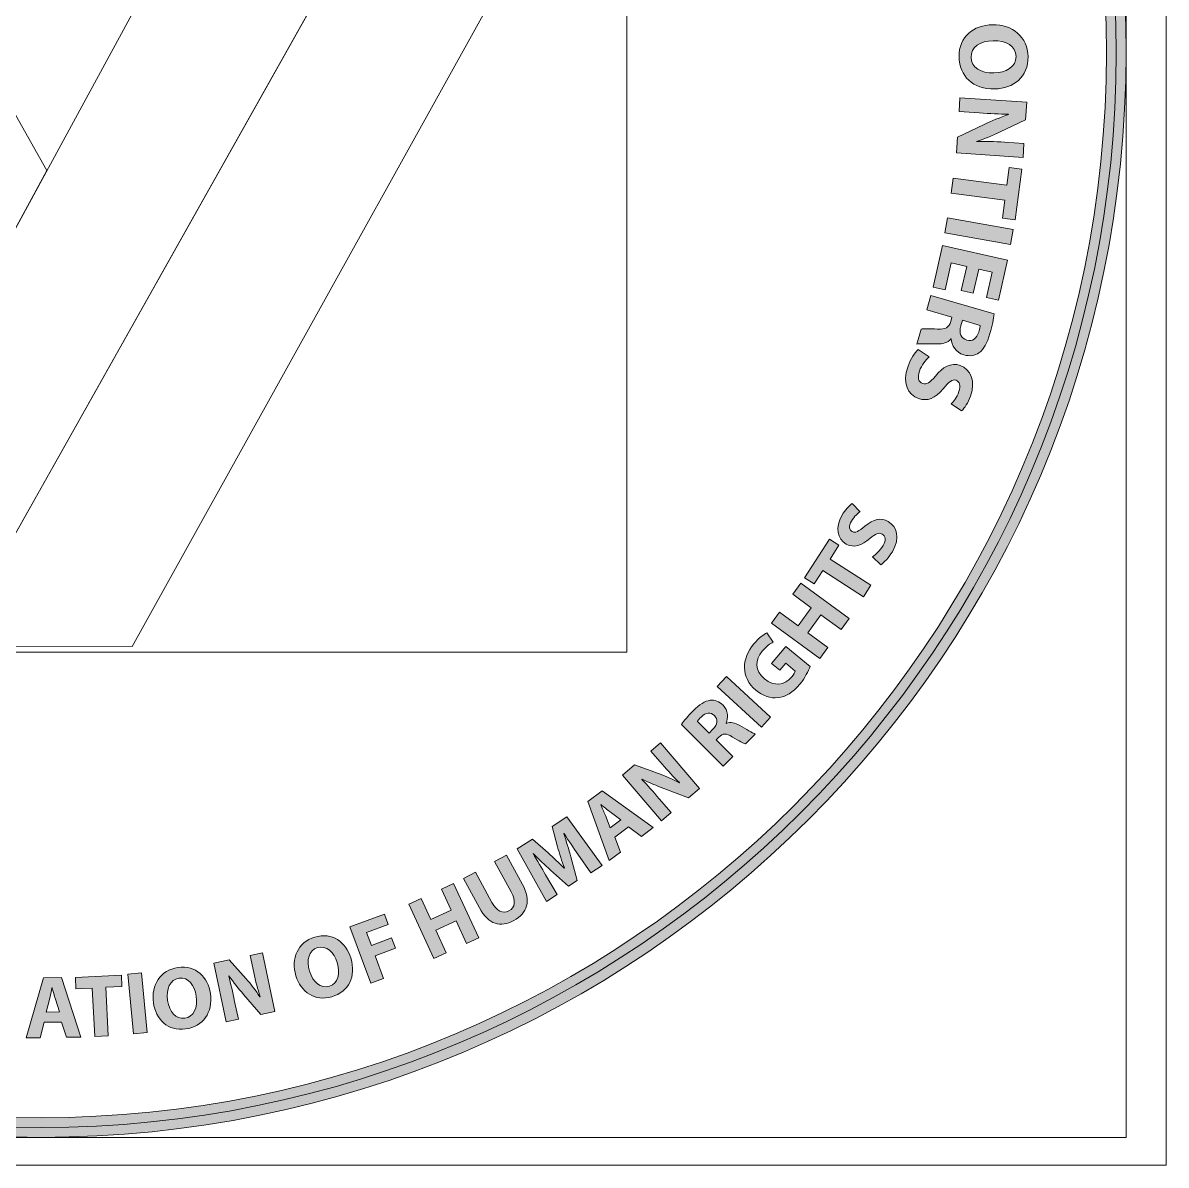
# Model space of a CAD drawing. Header units: inches. Extents: x -67.7 to 17.7, y -40.5 to -0.5.
# Drawn here: x -2.83 to 17.72, y -40.5 to -19.96 of the extents above; entities that cross this region are included whole.
import ezdxf

# ---------------------------------------------------------------- set-up
doc = ezdxf.new("R2010")
doc.units = ezdxf.units.IN
doc.header["$MEASUREMENT"] = 0
doc.layers.add('Layer 3', color=7, linetype='Continuous')

# ---------------------------------------------------------------- blocks, each defined once
blk = doc.blocks.new('block 39')
at = {"layer": 'Layer 3'}
h = blk.add_hatch(color=7, dxfattribs=at)
h.dxf.hatch_style = 2
edge = h.paths.add_edge_path()
edge.add_spline(control_points=[(-2.5, -1.353), (8.057, -1.353), (16.647, -9.942), (16.647, -20.499), (16.647, -31.057), (8.057, -39.647), (-2.5, -39.647), (-13.058, -39.647), (-21.647, -31.057), (-21.647, -20.499), (-21.647, -9.942), (-13.058, -1.353), (-2.5, -1.353)], knot_values=[0, 0, 0, 0, 0.352778, 0.352778, 0.352778, 0.705556, 0.705556, 0.705556, 1.058333, 1.058333, 1.058333, 1.411111, 1.411111, 1.411111, 1.411111], degree=3, periodic=0)
edge.add_line((-2.5, -1.353), (-2.5, -1.353))
edge = h.paths.add_edge_path()
edge.add_spline(control_points=[(-2.5, -1), (-13.27, -1), (-22, -9.73), (-22, -20.499), (-22, -31.269), (-13.27, -40), (-2.5, -40), (8.27, -40), (16.999, -31.269), (16.999, -20.499), (16.999, -9.73), (8.27, -1), (-2.5, -1)], knot_values=[0, 0, 0, 0, 0.352778, 0.352778, 0.352778, 0.705556, 0.705556, 0.705556, 1.058333, 1.058333, 1.058333, 1.411111, 1.411111, 1.411111, 1.411111], degree=3, periodic=0)
edge.add_line((-2.5, -1), (-2.5, -1))
at = {"layer": 'Layer 3', "lineweight": 0}
blk.add_lwpolyline([(-22.28, -0.5), (17.72, -0.5), (17.72, -40.5), (-22.28, -40.5), (-22.28, -0.5)], dxfattribs=at)
for points in [[(-2.5, -1), (-13.27, -1), (-22, -9.73), (-22, -20.499), (-22, -31.269), (-13.27, -40), (-2.5, -40), (8.27, -40), (16.999, -31.269), (16.999, -20.499), (16.999, -9.73), (8.27, -1), (-2.5, -1)], [(-2.5, -39.823), (-13.155, -39.823), (-21.823, -31.154), (-21.823, -20.499), (-21.823, -9.844), (-13.155, -1.176), (-2.5, -1.176), (8.155, -1.176), (16.823, -9.844), (16.823, -20.499), (16.823, -31.154), (8.155, -39.823), (-2.5, -39.823)], [(-2.5, -1.353), (8.057, -1.353), (16.647, -9.942), (16.647, -20.499), (16.647, -31.057), (8.057, -39.647), (-2.5, -39.647), (-13.058, -39.647), (-21.647, -31.057), (-21.647, -20.499), (-21.647, -9.942), (-13.058, -1.353), (-2.5, -1.353)]]:
    blk.add_open_spline(points, degree=3, knots=[0, 0, 0, 0, 1, 1, 1, 2, 2, 2, 3, 3, 3, 4, 4, 4, 4], dxfattribs=at)
blk = doc.blocks.new('block 98')
at = {"layer": 'Layer 3'}
h = blk.add_hatch(color=7, dxfattribs=at)
h.dxf.hatch_style = 2
edge = h.paths.add_edge_path()
edge.add_spline(control_points=[(14.64, -21.146), (14.246, -21.153), (14.004, -20.918), (13.998, -20.567), (13.992, -20.21), (14.258, -19.997), (14.6, -19.992), (14.959, -19.986), (15.232, -20.212), (15.238, -20.566), (15.244, -20.935), (14.971, -21.141), (14.64, -21.146)], knot_values=[0, 0, 0, 0, 1, 1, 1, 2, 2, 2, 3, 3, 3, 4, 4, 4, 4], degree=3, periodic=1)
edge = h.paths.add_edge_path()
edge.add_spline(control_points=[(14.61, -20.279), (14.374, -20.283), (14.211, -20.396), (14.214, -20.578), (14.217, -20.761), (14.393, -20.863), (14.626, -20.86), (14.841, -20.856), (15.025, -20.75), (15.022, -20.563), (15.019, -20.379), (14.843, -20.275), (14.61, -20.279)], knot_values=[0, 0, 0, 0, 1, 1, 1, 2, 2, 2, 3, 3, 3, 4, 4, 4, 4], degree=3, periodic=1)
at = {"layer": 'Layer 3', "lineweight": 0}
for points in [[(14.64, -21.146), (14.246, -21.153), (14.004, -20.918), (13.998, -20.567), (13.992, -20.21), (14.258, -19.997), (14.6, -19.992), (14.959, -19.986), (15.232, -20.212), (15.238, -20.566), (15.244, -20.935), (14.971, -21.141), (14.64, -21.146)], [(14.61, -20.279), (14.374, -20.283), (14.211, -20.396), (14.214, -20.578), (14.217, -20.761), (14.393, -20.863), (14.626, -20.86), (14.841, -20.856), (15.025, -20.75), (15.022, -20.563), (15.019, -20.379), (14.843, -20.275), (14.61, -20.279)]]:
    blk.add_open_spline(points, degree=3, knots=[0, 0, 0, 0, 1, 1, 1, 2, 2, 2, 3, 3, 3, 4, 4, 4, 4], dxfattribs=at)
blk = doc.blocks.new('block 99')
at = {"layer": 'Layer 3'}
h = blk.add_hatch(color=7, dxfattribs=at)
h.dxf.hatch_style = 2
edge = h.paths.add_edge_path()
edge.add_spline(control_points=[(14.015, -21.306), (14.015, -21.306), (15.214, -21.385), (15.214, -21.385), (15.214, -21.385), (15.193, -21.701), (15.193, -21.701), (15.193, -21.701), (14.737, -21.921), (14.737, -21.921), (14.606, -21.984), (14.453, -22.045), (14.314, -22.09), (14.314, -22.09), (14.314, -22.095), (14.314, -22.095), (14.473, -22.088), (14.635, -22.093), (14.815, -22.105), (14.815, -22.105), (15.165, -22.128), (15.165, -22.128), (15.165, -22.128), (15.149, -22.377), (15.149, -22.377), (15.149, -22.377), (13.95, -22.298), (13.95, -22.298), (13.95, -22.298), (13.969, -22.013), (13.969, -22.013), (13.969, -22.013), (14.448, -21.788), (14.448, -21.788), (14.58, -21.725), (14.741, -21.657), (14.885, -21.608), (14.885, -21.608), (14.883, -21.602), (14.883, -21.602), (14.725, -21.599), (14.556, -21.591), (14.36, -21.578), (14.36, -21.578), (13.999, -21.555), (13.999, -21.555), (13.999, -21.555), (14.015, -21.306), (14.015, -21.306)], knot_values=[0, 0, 0, 0, 1, 1, 1, 2, 2, 2, 3, 3, 3, 4, 4, 4, 5, 5, 5, 6, 6, 6, 7, 7, 7, 8, 8, 8, 9, 9, 9, 10, 10, 10, 11, 11, 11, 12, 12, 12, 13, 13, 13, 14, 14, 14, 15, 15, 15, 16, 16, 16, 16], degree=3, periodic=1)
at = {"layer": 'Layer 3', "lineweight": 0}
blk.add_open_spline([(14.015, -21.306), (14.015, -21.306), (15.214, -21.385), (15.214, -21.385), (15.214, -21.385), (15.193, -21.701), (15.193, -21.701), (15.193, -21.701), (14.737, -21.921), (14.737, -21.921), (14.606, -21.984), (14.453, -22.045), (14.314, -22.09), (14.314, -22.09), (14.314, -22.095), (14.314, -22.095), (14.473, -22.088), (14.635, -22.093), (14.815, -22.105), (14.815, -22.105), (15.165, -22.128), (15.165, -22.128), (15.165, -22.128), (15.149, -22.377), (15.149, -22.377), (15.149, -22.377), (13.95, -22.298), (13.95, -22.298), (13.95, -22.298), (13.969, -22.013), (13.969, -22.013), (13.969, -22.013), (14.448, -21.788), (14.448, -21.788), (14.58, -21.725), (14.741, -21.657), (14.885, -21.608), (14.885, -21.608), (14.883, -21.602), (14.883, -21.602), (14.725, -21.599), (14.556, -21.591), (14.36, -21.578), (14.36, -21.578), (13.999, -21.555), (13.999, -21.555), (13.999, -21.555), (14.015, -21.306), (14.015, -21.306)], degree=3, knots=[0, 0, 0, 0, 1, 1, 1, 2, 2, 2, 3, 3, 3, 4, 4, 4, 5, 5, 5, 6, 6, 6, 7, 7, 7, 8, 8, 8, 9, 9, 9, 10, 10, 10, 11, 11, 11, 12, 12, 12, 13, 13, 13, 14, 14, 14, 15, 15, 15, 16, 16, 16, 16], dxfattribs=at)
blk = doc.blocks.new('block 100')
at = {"layer": 'Layer 3'}
h = blk.add_hatch(color=7, dxfattribs=at)
h.dxf.hatch_style = 2
h.paths.add_polyline_path([(14.857, -22.877), (14.9, -22.557), (15.126, -22.587), (15.004, -23.502), (14.778, -23.472), (14.821, -23.147), (13.857, -23.019), (13.893, -22.749)])
at = {"layer": 'Layer 3', "lineweight": 0}
blk.add_lwpolyline([(14.857, -22.877), (14.9, -22.557), (15.126, -22.587), (15.004, -23.502), (14.778, -23.472), (14.821, -23.147), (13.857, -23.019), (13.893, -22.749), (14.857, -22.877)], dxfattribs=at)
blk = doc.blocks.new('block 101')
at = {"layer": 'Layer 3'}
h = blk.add_hatch(color=7, dxfattribs=at)
h.dxf.hatch_style = 2
h.paths.add_polyline_path([(14.923, -23.943), (13.74, -23.733), (13.788, -23.464), (14.971, -23.674)])
at = {"layer": 'Layer 3', "lineweight": 0}
blk.add_lwpolyline([(14.923, -23.943), (13.74, -23.733), (13.788, -23.464), (14.971, -23.674), (14.923, -23.943)], dxfattribs=at)
blk = doc.blocks.new('block 102')
at = {"layer": 'Layer 3'}
h = blk.add_hatch(color=7, dxfattribs=at)
h.dxf.hatch_style = 2
h.paths.add_polyline_path([(14.039, -24.771), (14.135, -24.34), (13.857, -24.277), (13.749, -24.759), (13.532, -24.71), (13.7, -23.962), (14.871, -24.225), (14.709, -24.948), (14.491, -24.899), (14.594, -24.442), (14.351, -24.388), (14.254, -24.819)])
at = {"layer": 'Layer 3', "lineweight": 0}
blk.add_lwpolyline([(14.039, -24.771), (14.135, -24.34), (13.857, -24.277), (13.749, -24.759), (13.532, -24.71), (13.7, -23.962), (14.871, -24.225), (14.709, -24.948), (14.491, -24.899), (14.594, -24.442), (14.351, -24.388), (14.254, -24.819), (14.039, -24.771)], dxfattribs=at)
blk = doc.blocks.new('block 103')
at = {"layer": 'Layer 3'}
h = blk.add_hatch(color=7, dxfattribs=at)
h.dxf.hatch_style = 2
edge = h.paths.add_edge_path()
edge.add_spline(control_points=[(14.63, -25.191), (14.62, -25.278), (14.594, -25.406), (14.554, -25.545), (14.505, -25.716), (14.445, -25.828), (14.356, -25.892), (14.281, -25.945), (14.19, -25.959), (14.084, -25.928), (13.937, -25.886), (13.866, -25.752), (13.859, -25.643), (13.859, -25.643), (13.853, -25.642), (13.853, -25.642), (13.798, -25.712), (13.708, -25.735), (13.593, -25.733), (13.453, -25.732), (13.292, -25.724), (13.241, -25.734), (13.241, -25.734), (13.318, -25.466), (13.318, -25.466), (13.356, -25.457), (13.458, -25.457), (13.61, -25.464), (13.762, -25.474), (13.816, -25.436), (13.849, -25.33), (13.849, -25.33), (13.871, -25.252), (13.871, -25.252), (13.871, -25.252), (13.417, -25.121), (13.417, -25.121), (13.417, -25.121), (13.492, -24.862), (13.492, -24.862), (13.492, -24.862), (14.63, -25.191), (14.63, -25.191)], knot_values=[0, 0, 0, 0, 1, 1, 1, 2, 2, 2, 3, 3, 3, 4, 4, 4, 5, 5, 5, 6, 6, 6, 7, 7, 7, 8, 8, 8, 9, 9, 9, 10, 10, 10, 11, 11, 11, 12, 12, 12, 13, 13, 13, 14, 14, 14, 14], degree=3, periodic=1)
edge = h.paths.add_edge_path()
edge.add_spline(control_points=[(14.059, -25.306), (14.059, -25.306), (14.029, -25.409), (14.029, -25.409), (13.992, -25.538), (14.035, -25.634), (14.136, -25.663), (14.242, -25.694), (14.316, -25.637), (14.352, -25.518), (14.371, -25.455), (14.376, -25.418), (14.378, -25.398), (14.378, -25.398), (14.059, -25.306), (14.059, -25.306)], knot_values=[0, 0, 0, 0, 1, 1, 1, 2, 2, 2, 3, 3, 3, 4, 4, 4, 5, 5, 5, 5], degree=3, periodic=1)
at = {"layer": 'Layer 3', "lineweight": 0}
for points, knots in [([(14.63, -25.191), (14.62, -25.278), (14.594, -25.406), (14.554, -25.545), (14.505, -25.716), (14.445, -25.828), (14.356, -25.892), (14.281, -25.945), (14.19, -25.959), (14.084, -25.928), (13.937, -25.886), (13.866, -25.752), (13.859, -25.643), (13.859, -25.643), (13.853, -25.642), (13.853, -25.642), (13.798, -25.712), (13.708, -25.735), (13.593, -25.733), (13.453, -25.732), (13.292, -25.724), (13.241, -25.734), (13.241, -25.734), (13.318, -25.466), (13.318, -25.466), (13.356, -25.457), (13.458, -25.457), (13.61, -25.464), (13.762, -25.474), (13.816, -25.436), (13.849, -25.33), (13.849, -25.33), (13.871, -25.252), (13.871, -25.252), (13.871, -25.252), (13.417, -25.121), (13.417, -25.121), (13.417, -25.121), (13.492, -24.862), (13.492, -24.862), (13.492, -24.862), (14.63, -25.191), (14.63, -25.191)], [0, 0, 0, 0, 1, 1, 1, 2, 2, 2, 3, 3, 3, 4, 4, 4, 5, 5, 5, 6, 6, 6, 7, 7, 7, 8, 8, 8, 9, 9, 9, 10, 10, 10, 11, 11, 11, 12, 12, 12, 13, 13, 13, 14, 14, 14, 14]), ([(14.059, -25.306), (14.059, -25.306), (14.029, -25.409), (14.029, -25.409), (13.992, -25.538), (14.035, -25.634), (14.136, -25.663), (14.242, -25.694), (14.316, -25.637), (14.352, -25.518), (14.371, -25.455), (14.376, -25.418), (14.378, -25.398), (14.378, -25.398), (14.059, -25.306), (14.059, -25.306)], [0, 0, 0, 0, 1, 1, 1, 2, 2, 2, 3, 3, 3, 4, 4, 4, 5, 5, 5, 5])]:
    blk.add_open_spline(points, degree=3, knots=knots, dxfattribs=at)
blk = doc.blocks.new('block 104')
at = {"layer": 'Layer 3'}
h = blk.add_hatch(color=7, dxfattribs=at)
h.dxf.hatch_style = 2
edge = h.paths.add_edge_path()
edge.add_spline(control_points=[(13.458, -25.963), (13.398, -26.019), (13.325, -26.112), (13.286, -26.221), (13.244, -26.339), (13.271, -26.418), (13.345, -26.445), (13.415, -26.47), (13.474, -26.43), (13.572, -26.312), (13.704, -26.147), (13.852, -26.061), (14.016, -26.12), (14.209, -26.188), (14.3, -26.403), (14.205, -26.669), (14.159, -26.797), (14.099, -26.881), (14.045, -26.938), (14.045, -26.938), (13.859, -26.807), (13.859, -26.807), (13.897, -26.769), (13.957, -26.7), (13.997, -26.59), (14.036, -26.479), (14.005, -26.407), (13.946, -26.386), (13.874, -26.36), (13.819, -26.413), (13.712, -26.539), (13.567, -26.713), (13.43, -26.77), (13.27, -26.713), (13.08, -26.646), (12.971, -26.442), (13.081, -26.132), (13.127, -26.002), (13.206, -25.887), (13.264, -25.835), (13.264, -25.835), (13.458, -25.963), (13.458, -25.963)], knot_values=[0, 0, 0, 0, 1, 1, 1, 2, 2, 2, 3, 3, 3, 4, 4, 4, 5, 5, 5, 6, 6, 6, 7, 7, 7, 8, 8, 8, 9, 9, 9, 10, 10, 10, 11, 11, 11, 12, 12, 12, 13, 13, 13, 14, 14, 14, 14], degree=3, periodic=1)
at = {"layer": 'Layer 3', "lineweight": 0}
blk.add_open_spline([(13.458, -25.963), (13.398, -26.019), (13.325, -26.112), (13.286, -26.221), (13.244, -26.339), (13.271, -26.418), (13.345, -26.445), (13.415, -26.47), (13.474, -26.43), (13.572, -26.312), (13.704, -26.147), (13.852, -26.061), (14.016, -26.12), (14.209, -26.188), (14.3, -26.403), (14.205, -26.669), (14.159, -26.797), (14.099, -26.881), (14.045, -26.938), (14.045, -26.938), (13.859, -26.807), (13.859, -26.807), (13.897, -26.769), (13.957, -26.7), (13.997, -26.59), (14.036, -26.479), (14.005, -26.407), (13.946, -26.386), (13.874, -26.36), (13.819, -26.413), (13.712, -26.539), (13.567, -26.713), (13.43, -26.77), (13.27, -26.713), (13.08, -26.646), (12.971, -26.442), (13.081, -26.132), (13.127, -26.002), (13.206, -25.887), (13.264, -25.835), (13.264, -25.835), (13.458, -25.963), (13.458, -25.963)], degree=3, knots=[0, 0, 0, 0, 1, 1, 1, 2, 2, 2, 3, 3, 3, 4, 4, 4, 5, 5, 5, 6, 6, 6, 7, 7, 7, 8, 8, 8, 9, 9, 9, 10, 10, 10, 11, 11, 11, 12, 12, 12, 13, 13, 13, 14, 14, 14, 14], dxfattribs=at)
blk = doc.blocks.new('block 126')
at = {"layer": 'Layer 3'}
h = blk.add_hatch(color=7, dxfattribs=at)
h.dxf.hatch_style = 2
h.paths.add_polyline_path([(-2.442, -37.931), (-2.515, -38.209), (-2.767, -38.213), (-2.455, -37.131), (-2.136, -37.125), (-1.784, -38.197), (-2.046, -38.201), (-2.134, -37.926)])
edge = h.paths.add_edge_path()
edge.add_spline(control_points=[(-2.172, -37.744), (-2.172, -37.744), (-2.243, -37.517), (-2.243, -37.517), (-2.263, -37.454), (-2.283, -37.374), (-2.3, -37.31), (-2.3, -37.31), (-2.304, -37.31), (-2.304, -37.31), (-2.319, -37.374), (-2.333, -37.456), (-2.35, -37.519), (-2.35, -37.519), (-2.41, -37.749), (-2.41, -37.749), (-2.41, -37.749), (-2.172, -37.744), (-2.172, -37.744)], knot_values=[0, 0, 0, 0, 1, 1, 1, 2, 2, 2, 3, 3, 3, 4, 4, 4, 5, 5, 5, 6, 6, 6, 6], degree=3, periodic=1)
at = {"layer": 'Layer 3', "lineweight": 0}
blk.add_lwpolyline([(-2.442, -37.931), (-2.515, -38.209), (-2.767, -38.213), (-2.455, -37.131), (-2.136, -37.125), (-1.784, -38.197), (-2.046, -38.201), (-2.134, -37.926), (-2.442, -37.931)], dxfattribs=at)
blk.add_open_spline([(-2.172, -37.744), (-2.172, -37.744), (-2.243, -37.517), (-2.243, -37.517), (-2.263, -37.454), (-2.283, -37.374), (-2.3, -37.31), (-2.3, -37.31), (-2.304, -37.31), (-2.304, -37.31), (-2.319, -37.374), (-2.333, -37.456), (-2.35, -37.519), (-2.35, -37.519), (-2.41, -37.749), (-2.41, -37.749), (-2.41, -37.749), (-2.172, -37.744), (-2.172, -37.744)], degree=3, knots=[0, 0, 0, 0, 1, 1, 1, 2, 2, 2, 3, 3, 3, 4, 4, 4, 5, 5, 5, 6, 6, 6, 6], dxfattribs=at)
blk = doc.blocks.new('block 127')
at = {"layer": 'Layer 3'}
h = blk.add_hatch(color=7, dxfattribs=at)
h.dxf.hatch_style = 2
h.paths.add_polyline_path([(-1.584, -37.315), (-1.873, -37.33), (-1.884, -37.126), (-1.057, -37.081), (-1.046, -37.286), (-1.339, -37.301), (-1.293, -38.173), (-1.537, -38.186)])
at = {"layer": 'Layer 3', "lineweight": 0}
blk.add_lwpolyline([(-1.584, -37.315), (-1.873, -37.33), (-1.884, -37.126), (-1.057, -37.081), (-1.046, -37.286), (-1.339, -37.301), (-1.293, -38.173), (-1.537, -38.186), (-1.584, -37.315)], dxfattribs=at)
blk = doc.blocks.new('block 128')
at = {"layer": 'Layer 3'}
h = blk.add_hatch(color=7, dxfattribs=at)
h.dxf.hatch_style = 2
h.paths.add_polyline_path([(-0.697, -37.044), (-0.596, -38.117), (-0.84, -38.14), (-0.941, -37.067)])
at = {"layer": 'Layer 3', "lineweight": 0}
blk.add_lwpolyline([(-0.697, -37.044), (-0.596, -38.117), (-0.84, -38.14), (-0.941, -37.067), (-0.697, -37.044)], dxfattribs=at)
blk = doc.blocks.new('block 129')
at = {"layer": 'Layer 3'}
h = blk.add_hatch(color=7, dxfattribs=at)
h.dxf.hatch_style = 2
edge = h.paths.add_edge_path()
edge.add_spline(control_points=[(0.542, -37.414), (0.592, -37.764), (0.41, -38.007), (0.098, -38.051), (-0.219, -38.096), (-0.438, -37.883), (-0.481, -37.579), (-0.526, -37.259), (-0.356, -36.991), (-0.041, -36.947), (0.287, -36.9), (0.501, -37.12), (0.542, -37.414)], knot_values=[0, 0, 0, 0, 1, 1, 1, 2, 2, 2, 3, 3, 3, 4, 4, 4, 4], degree=3, periodic=1)
edge = h.paths.add_edge_path()
edge.add_spline(control_points=[(-0.227, -37.538), (-0.197, -37.747), (-0.078, -37.881), (0.083, -37.857), (0.246, -37.835), (0.317, -37.666), (0.288, -37.459), (0.261, -37.267), (0.146, -37.115), (-0.02, -37.139), (-0.183, -37.162), (-0.256, -37.33), (-0.227, -37.538)], knot_values=[0, 0, 0, 0, 1, 1, 1, 2, 2, 2, 3, 3, 3, 4, 4, 4, 4], degree=3, periodic=1)
at = {"layer": 'Layer 3', "lineweight": 0}
for points in [[(0.542, -37.414), (0.592, -37.764), (0.41, -38.007), (0.098, -38.051), (-0.219, -38.096), (-0.438, -37.883), (-0.481, -37.579), (-0.526, -37.259), (-0.356, -36.991), (-0.041, -36.947), (0.287, -36.9), (0.501, -37.12), (0.542, -37.414)], [(-0.227, -37.538), (-0.197, -37.747), (-0.078, -37.881), (0.083, -37.857), (0.246, -37.835), (0.317, -37.666), (0.288, -37.459), (0.261, -37.267), (0.146, -37.115), (-0.02, -37.139), (-0.183, -37.162), (-0.256, -37.33), (-0.227, -37.538)]]:
    blk.add_open_spline(points, degree=3, knots=[0, 0, 0, 0, 1, 1, 1, 2, 2, 2, 3, 3, 3, 4, 4, 4, 4], dxfattribs=at)
blk = doc.blocks.new('block 130')
at = {"layer": 'Layer 3'}
h = blk.add_hatch(color=7, dxfattribs=at)
h.dxf.hatch_style = 2
edge = h.paths.add_edge_path()
edge.add_spline(control_points=[(0.828, -37.92), (0.828, -37.92), (0.605, -36.866), (0.605, -36.866), (0.605, -36.866), (0.883, -36.807), (0.883, -36.807), (0.883, -36.807), (1.184, -37.147), (1.184, -37.147), (1.27, -37.245), (1.36, -37.363), (1.432, -37.472), (1.432, -37.472), (1.437, -37.471), (1.437, -37.471), (1.392, -37.335), (1.357, -37.194), (1.324, -37.035), (1.324, -37.035), (1.259, -36.727), (1.259, -36.727), (1.259, -36.727), (1.478, -36.681), (1.478, -36.681), (1.478, -36.681), (1.7, -37.736), (1.7, -37.736), (1.7, -37.736), (1.45, -37.789), (1.45, -37.789), (1.45, -37.789), (1.139, -37.429), (1.139, -37.429), (1.052, -37.33), (0.955, -37.208), (0.877, -37.096), (0.877, -37.096), (0.873, -37.099), (0.873, -37.099), (0.909, -37.236), (0.943, -37.384), (0.979, -37.556), (0.979, -37.556), (1.047, -37.874), (1.047, -37.874), (1.047, -37.874), (0.828, -37.92), (0.828, -37.92)], knot_values=[0, 0, 0, 0, 1, 1, 1, 2, 2, 2, 3, 3, 3, 4, 4, 4, 5, 5, 5, 6, 6, 6, 7, 7, 7, 8, 8, 8, 9, 9, 9, 10, 10, 10, 11, 11, 11, 12, 12, 12, 13, 13, 13, 14, 14, 14, 15, 15, 15, 16, 16, 16, 16], degree=3, periodic=1)
at = {"layer": 'Layer 3', "lineweight": 0}
blk.add_open_spline([(0.828, -37.92), (0.828, -37.92), (0.605, -36.866), (0.605, -36.866), (0.605, -36.866), (0.883, -36.807), (0.883, -36.807), (0.883, -36.807), (1.184, -37.147), (1.184, -37.147), (1.27, -37.245), (1.36, -37.363), (1.432, -37.472), (1.432, -37.472), (1.437, -37.471), (1.437, -37.471), (1.392, -37.335), (1.357, -37.194), (1.324, -37.035), (1.324, -37.035), (1.259, -36.727), (1.259, -36.727), (1.259, -36.727), (1.478, -36.681), (1.478, -36.681), (1.478, -36.681), (1.7, -37.736), (1.7, -37.736), (1.7, -37.736), (1.45, -37.789), (1.45, -37.789), (1.45, -37.789), (1.139, -37.429), (1.139, -37.429), (1.052, -37.33), (0.955, -37.208), (0.877, -37.096), (0.877, -37.096), (0.873, -37.099), (0.873, -37.099), (0.909, -37.236), (0.943, -37.384), (0.979, -37.556), (0.979, -37.556), (1.047, -37.874), (1.047, -37.874), (1.047, -37.874), (0.828, -37.92), (0.828, -37.92)], degree=3, knots=[0, 0, 0, 0, 1, 1, 1, 2, 2, 2, 3, 3, 3, 4, 4, 4, 5, 5, 5, 6, 6, 6, 7, 7, 7, 8, 8, 8, 9, 9, 9, 10, 10, 10, 11, 11, 11, 12, 12, 12, 13, 13, 13, 14, 14, 14, 15, 15, 15, 16, 16, 16, 16], dxfattribs=at)
blk = doc.blocks.new('block 132')
at = {"layer": 'Layer 3'}
h = blk.add_hatch(color=7, dxfattribs=at)
h.dxf.hatch_style = 2
edge = h.paths.add_edge_path()
edge.add_spline(control_points=[(3.066, -36.774), (3.169, -37.112), (3.027, -37.379), (2.725, -37.471), (2.419, -37.564), (2.17, -37.388), (2.08, -37.094), (1.986, -36.785), (2.114, -36.494), (2.418, -36.401), (2.735, -36.305), (2.98, -36.489), (3.066, -36.774)], knot_values=[0, 0, 0, 0, 1, 1, 1, 2, 2, 2, 3, 3, 3, 4, 4, 4, 4], degree=3, periodic=1)
edge = h.paths.add_edge_path()
edge.add_spline(control_points=[(2.326, -37.014), (2.387, -37.216), (2.525, -37.33), (2.681, -37.282), (2.839, -37.234), (2.883, -37.057), (2.822, -36.857), (2.766, -36.671), (2.629, -36.539), (2.468, -36.588), (2.311, -36.636), (2.265, -36.814), (2.326, -37.014)], knot_values=[0, 0, 0, 0, 1, 1, 1, 2, 2, 2, 3, 3, 3, 4, 4, 4, 4], degree=3, periodic=1)
at = {"layer": 'Layer 3', "lineweight": 0}
for points in [[(3.066, -36.774), (3.169, -37.112), (3.027, -37.379), (2.725, -37.471), (2.419, -37.564), (2.17, -37.388), (2.08, -37.094), (1.986, -36.785), (2.114, -36.494), (2.418, -36.401), (2.735, -36.305), (2.98, -36.489), (3.066, -36.774)], [(2.326, -37.014), (2.387, -37.216), (2.525, -37.33), (2.681, -37.282), (2.839, -37.234), (2.883, -37.057), (2.822, -36.857), (2.766, -36.671), (2.629, -36.539), (2.468, -36.588), (2.311, -36.636), (2.265, -36.814), (2.326, -37.014)]]:
    blk.add_open_spline(points, degree=3, knots=[0, 0, 0, 0, 1, 1, 1, 2, 2, 2, 3, 3, 3, 4, 4, 4, 4], dxfattribs=at)
blk = doc.blocks.new('block 133')
at = {"layer": 'Layer 3'}
h = blk.add_hatch(color=7, dxfattribs=at)
h.dxf.hatch_style = 2
h.paths.add_polyline_path([(3.051, -36.216), (3.669, -35.987), (3.738, -36.174), (3.35, -36.318), (3.436, -36.549), (3.799, -36.414), (3.867, -36.6), (3.505, -36.735), (3.656, -37.141), (3.426, -37.226)])
at = {"layer": 'Layer 3', "lineweight": 0}
blk.add_lwpolyline([(3.051, -36.216), (3.669, -35.987), (3.738, -36.174), (3.35, -36.318), (3.436, -36.549), (3.799, -36.414), (3.867, -36.6), (3.505, -36.735), (3.656, -37.141), (3.426, -37.226), (3.051, -36.216)], dxfattribs=at)
blk = doc.blocks.new('block 135')
at = {"layer": 'Layer 3'}
h = blk.add_hatch(color=7, dxfattribs=at)
h.dxf.hatch_style = 2
h.paths.add_polyline_path([(4.329, -35.706), (4.503, -36.081), (4.868, -35.913), (4.694, -35.537), (4.914, -35.435), (5.366, -36.413), (5.146, -36.515), (4.957, -36.106), (4.593, -36.274), (4.782, -36.684), (4.56, -36.786), (4.108, -35.808)])
at = {"layer": 'Layer 3', "lineweight": 0}
blk.add_lwpolyline([(4.329, -35.706), (4.503, -36.081), (4.868, -35.913), (4.694, -35.537), (4.914, -35.435), (5.366, -36.413), (5.146, -36.515), (4.957, -36.106), (4.593, -36.274), (4.782, -36.684), (4.56, -36.786), (4.108, -35.808), (4.329, -35.706)], dxfattribs=at)
blk = doc.blocks.new('block 136')
at = {"layer": 'Layer 3'}
h = blk.add_hatch(color=7, dxfattribs=at)
h.dxf.hatch_style = 2
edge = h.paths.add_edge_path()
edge.add_spline(control_points=[(5.305, -35.229), (5.305, -35.229), (5.602, -35.774), (5.602, -35.774), (5.691, -35.936), (5.798, -35.986), (5.908, -35.926), (6.02, -35.865), (6.039, -35.753), (5.948, -35.586), (5.948, -35.586), (5.651, -35.041), (5.651, -35.041), (5.651, -35.041), (5.864, -34.924), (5.864, -34.924), (5.864, -34.924), (6.154, -35.455), (6.154, -35.455), (6.313, -35.747), (6.241, -35.967), (5.994, -36.101), (5.755, -36.231), (5.543, -36.176), (5.378, -35.874), (5.378, -35.874), (5.091, -35.346), (5.091, -35.346), (5.091, -35.346), (5.305, -35.229), (5.305, -35.229)], knot_values=[0, 0, 0, 0, 1, 1, 1, 2, 2, 2, 3, 3, 3, 4, 4, 4, 5, 5, 5, 6, 6, 6, 7, 7, 7, 8, 8, 8, 9, 9, 9, 10, 10, 10, 10], degree=3, periodic=1)
at = {"layer": 'Layer 3', "lineweight": 0}
blk.add_open_spline([(5.305, -35.229), (5.305, -35.229), (5.602, -35.774), (5.602, -35.774), (5.691, -35.936), (5.798, -35.986), (5.908, -35.926), (6.02, -35.865), (6.039, -35.753), (5.948, -35.586), (5.948, -35.586), (5.651, -35.041), (5.651, -35.041), (5.651, -35.041), (5.864, -34.924), (5.864, -34.924), (5.864, -34.924), (6.154, -35.455), (6.154, -35.455), (6.313, -35.747), (6.241, -35.967), (5.994, -36.101), (5.755, -36.231), (5.543, -36.176), (5.378, -35.874), (5.378, -35.874), (5.091, -35.346), (5.091, -35.346), (5.091, -35.346), (5.305, -35.229), (5.305, -35.229)], degree=3, knots=[0, 0, 0, 0, 1, 1, 1, 2, 2, 2, 3, 3, 3, 4, 4, 4, 5, 5, 5, 6, 6, 6, 7, 7, 7, 8, 8, 8, 9, 9, 9, 10, 10, 10, 10], dxfattribs=at)
blk = doc.blocks.new('block 137')
at = {"layer": 'Layer 3'}
h = blk.add_hatch(color=7, dxfattribs=at)
h.dxf.hatch_style = 2
edge = h.paths.add_edge_path()
edge.add_spline(control_points=[(7.147, -34.905), (7.072, -34.798), (6.984, -34.669), (6.899, -34.537), (6.899, -34.537), (6.895, -34.54), (6.895, -34.54), (6.941, -34.674), (6.986, -34.827), (7.02, -34.955), (7.02, -34.955), (7.137, -35.38), (7.137, -35.38), (7.137, -35.38), (6.977, -35.483), (6.977, -35.483), (6.977, -35.483), (6.655, -35.194), (6.655, -35.194), (6.557, -35.107), (6.443, -34.998), (6.345, -34.893), (6.345, -34.893), (6.342, -34.895), (6.342, -34.895), (6.416, -35.021), (6.502, -35.163), (6.568, -35.281), (6.568, -35.281), (6.773, -35.635), (6.773, -35.635), (6.773, -35.635), (6.583, -35.757), (6.583, -35.757), (6.583, -35.757), (6.058, -34.814), (6.058, -34.814), (6.058, -34.814), (6.331, -34.638), (6.331, -34.638), (6.331, -34.638), (6.614, -34.884), (6.614, -34.884), (6.71, -34.97), (6.811, -35.066), (6.899, -35.159), (6.899, -35.159), (6.904, -35.156), (6.904, -35.156), (6.862, -35.035), (6.815, -34.895), (6.78, -34.775), (6.78, -34.775), (6.683, -34.412), (6.683, -34.412), (6.683, -34.412), (6.951, -34.239), (6.951, -34.239), (6.951, -34.239), (7.584, -35.114), (7.584, -35.114), (7.584, -35.114), (7.383, -35.243), (7.383, -35.243), (7.383, -35.243), (7.147, -34.905), (7.147, -34.905)], knot_values=[0, 0, 0, 0, 1, 1, 1, 2, 2, 2, 3, 3, 3, 4, 4, 4, 5, 5, 5, 6, 6, 6, 7, 7, 7, 8, 8, 8, 9, 9, 9, 10, 10, 10, 11, 11, 11, 12, 12, 12, 13, 13, 13, 14, 14, 14, 15, 15, 15, 16, 16, 16, 17, 17, 17, 18, 18, 18, 19, 19, 19, 20, 20, 20, 21, 21, 21, 22, 22, 22, 22], degree=3, periodic=1)
at = {"layer": 'Layer 3', "lineweight": 0}
blk.add_open_spline([(7.147, -34.905), (7.072, -34.798), (6.984, -34.669), (6.899, -34.537), (6.899, -34.537), (6.895, -34.54), (6.895, -34.54), (6.941, -34.674), (6.986, -34.827), (7.02, -34.955), (7.02, -34.955), (7.137, -35.38), (7.137, -35.38), (7.137, -35.38), (6.977, -35.483), (6.977, -35.483), (6.977, -35.483), (6.655, -35.194), (6.655, -35.194), (6.557, -35.107), (6.443, -34.998), (6.345, -34.893), (6.345, -34.893), (6.342, -34.895), (6.342, -34.895), (6.416, -35.021), (6.502, -35.163), (6.568, -35.281), (6.568, -35.281), (6.773, -35.635), (6.773, -35.635), (6.773, -35.635), (6.583, -35.757), (6.583, -35.757), (6.583, -35.757), (6.058, -34.814), (6.058, -34.814), (6.058, -34.814), (6.331, -34.638), (6.331, -34.638), (6.331, -34.638), (6.614, -34.884), (6.614, -34.884), (6.71, -34.97), (6.811, -35.066), (6.899, -35.159), (6.899, -35.159), (6.904, -35.156), (6.904, -35.156), (6.862, -35.035), (6.815, -34.895), (6.78, -34.775), (6.78, -34.775), (6.683, -34.412), (6.683, -34.412), (6.683, -34.412), (6.951, -34.239), (6.951, -34.239), (6.951, -34.239), (7.584, -35.114), (7.584, -35.114), (7.584, -35.114), (7.383, -35.243), (7.383, -35.243), (7.383, -35.243), (7.147, -34.905), (7.147, -34.905)], degree=3, knots=[0, 0, 0, 0, 1, 1, 1, 2, 2, 2, 3, 3, 3, 4, 4, 4, 5, 5, 5, 6, 6, 6, 7, 7, 7, 8, 8, 8, 9, 9, 9, 10, 10, 10, 11, 11, 11, 12, 12, 12, 13, 13, 13, 14, 14, 14, 15, 15, 15, 16, 16, 16, 17, 17, 17, 18, 18, 18, 19, 19, 19, 20, 20, 20, 21, 21, 21, 22, 22, 22, 22], dxfattribs=at)
blk = doc.blocks.new('block 138')
at = {"layer": 'Layer 3'}
h = blk.add_hatch(color=7, dxfattribs=at)
h.dxf.hatch_style = 2
h.paths.add_polyline_path([(7.809, -34.601), (7.914, -34.869), (7.712, -35.02), (7.329, -33.96), (7.585, -33.768), (8.499, -34.431), (8.289, -34.588), (8.056, -34.417)])
edge = h.paths.add_edge_path()
edge.add_spline(control_points=[(7.919, -34.292), (7.919, -34.292), (7.728, -34.148), (7.728, -34.148), (7.674, -34.109), (7.611, -34.056), (7.56, -34.015), (7.56, -34.015), (7.558, -34.017), (7.558, -34.017), (7.583, -34.078), (7.619, -34.153), (7.642, -34.213), (7.642, -34.213), (7.728, -34.434), (7.728, -34.434), (7.728, -34.434), (7.919, -34.292), (7.919, -34.292)], knot_values=[0, 0, 0, 0, 1, 1, 1, 2, 2, 2, 3, 3, 3, 4, 4, 4, 5, 5, 5, 6, 6, 6, 6], degree=3, periodic=1)
at = {"layer": 'Layer 3', "lineweight": 0}
blk.add_lwpolyline([(7.809, -34.601), (7.914, -34.869), (7.712, -35.02), (7.329, -33.96), (7.585, -33.768), (8.499, -34.431), (8.289, -34.588), (8.056, -34.417), (7.809, -34.601)], dxfattribs=at)
blk.add_open_spline([(7.919, -34.292), (7.919, -34.292), (7.728, -34.148), (7.728, -34.148), (7.674, -34.109), (7.611, -34.056), (7.56, -34.015), (7.56, -34.015), (7.558, -34.017), (7.558, -34.017), (7.583, -34.078), (7.619, -34.153), (7.642, -34.213), (7.642, -34.213), (7.728, -34.434), (7.728, -34.434), (7.728, -34.434), (7.919, -34.292), (7.919, -34.292)], degree=3, knots=[0, 0, 0, 0, 1, 1, 1, 2, 2, 2, 3, 3, 3, 4, 4, 4, 5, 5, 5, 6, 6, 6, 6], dxfattribs=at)
blk = doc.blocks.new('block 139')
at = {"layer": 'Layer 3'}
h = blk.add_hatch(color=7, dxfattribs=at)
h.dxf.hatch_style = 2
edge = h.paths.add_edge_path()
edge.add_spline(control_points=[(8.652, -34.306), (8.652, -34.306), (7.952, -33.487), (7.952, -33.487), (7.952, -33.487), (8.168, -33.302), (8.168, -33.302), (8.168, -33.302), (8.595, -33.457), (8.595, -33.457), (8.718, -33.501), (8.853, -33.562), (8.969, -33.623), (8.969, -33.623), (8.972, -33.62), (8.972, -33.62), (8.868, -33.522), (8.77, -33.415), (8.665, -33.292), (8.665, -33.292), (8.46, -33.053), (8.46, -33.053), (8.46, -33.053), (8.63, -32.907), (8.63, -32.907), (8.63, -32.907), (9.331, -33.726), (9.331, -33.726), (9.331, -33.726), (9.136, -33.893), (9.136, -33.893), (9.136, -33.893), (8.691, -33.726), (8.691, -33.726), (8.567, -33.681), (8.424, -33.62), (8.302, -33.559), (8.302, -33.559), (8.299, -33.563), (8.299, -33.563), (8.396, -33.667), (8.497, -33.78), (8.611, -33.914), (8.611, -33.914), (8.822, -34.161), (8.822, -34.161), (8.822, -34.161), (8.652, -34.306), (8.652, -34.306)], knot_values=[0, 0, 0, 0, 1, 1, 1, 2, 2, 2, 3, 3, 3, 4, 4, 4, 5, 5, 5, 6, 6, 6, 7, 7, 7, 8, 8, 8, 9, 9, 9, 10, 10, 10, 11, 11, 11, 12, 12, 12, 13, 13, 13, 14, 14, 14, 15, 15, 15, 16, 16, 16, 16], degree=3, periodic=1)
at = {"layer": 'Layer 3', "lineweight": 0}
blk.add_open_spline([(8.652, -34.306), (8.652, -34.306), (7.952, -33.487), (7.952, -33.487), (7.952, -33.487), (8.168, -33.302), (8.168, -33.302), (8.168, -33.302), (8.595, -33.457), (8.595, -33.457), (8.718, -33.501), (8.853, -33.562), (8.969, -33.623), (8.969, -33.623), (8.972, -33.62), (8.972, -33.62), (8.868, -33.522), (8.77, -33.415), (8.665, -33.292), (8.665, -33.292), (8.46, -33.053), (8.46, -33.053), (8.46, -33.053), (8.63, -32.907), (8.63, -32.907), (8.63, -32.907), (9.331, -33.726), (9.331, -33.726), (9.331, -33.726), (9.136, -33.893), (9.136, -33.893), (9.136, -33.893), (8.691, -33.726), (8.691, -33.726), (8.567, -33.681), (8.424, -33.62), (8.302, -33.559), (8.302, -33.559), (8.299, -33.563), (8.299, -33.563), (8.396, -33.667), (8.497, -33.78), (8.611, -33.914), (8.611, -33.914), (8.822, -34.161), (8.822, -34.161), (8.822, -34.161), (8.652, -34.306), (8.652, -34.306)], degree=3, knots=[0, 0, 0, 0, 1, 1, 1, 2, 2, 2, 3, 3, 3, 4, 4, 4, 5, 5, 5, 6, 6, 6, 7, 7, 7, 8, 8, 8, 9, 9, 9, 10, 10, 10, 11, 11, 11, 12, 12, 12, 13, 13, 13, 14, 14, 14, 15, 15, 15, 16, 16, 16, 16], dxfattribs=at)
blk = doc.blocks.new('block 141')
at = {"layer": 'Layer 3'}
h = blk.add_hatch(color=7, dxfattribs=at)
h.dxf.hatch_style = 2
edge = h.paths.add_edge_path()
edge.add_spline(control_points=[(9.008, -32.574), (9.054, -32.509), (9.13, -32.42), (9.221, -32.328), (9.334, -32.215), (9.43, -32.152), (9.527, -32.141), (9.608, -32.132), (9.687, -32.16), (9.757, -32.23), (9.854, -32.327), (9.852, -32.463), (9.81, -32.552), (9.81, -32.552), (9.813, -32.556), (9.813, -32.556), (9.888, -32.524), (9.968, -32.545), (10.058, -32.596), (10.168, -32.658), (10.291, -32.733), (10.335, -32.748), (10.335, -32.748), (10.159, -32.925), (10.159, -32.925), (10.125, -32.916), (10.045, -32.872), (9.928, -32.801), (9.813, -32.726), (9.754, -32.733), (9.682, -32.802), (9.682, -32.802), (9.631, -32.854), (9.631, -32.854), (9.631, -32.854), (9.931, -33.154), (9.931, -33.154), (9.931, -33.154), (9.76, -33.324), (9.76, -33.324), (9.76, -33.324), (9.008, -32.574), (9.008, -32.574)], knot_values=[0, 0, 0, 0, 1, 1, 1, 2, 2, 2, 3, 3, 3, 4, 4, 4, 5, 5, 5, 6, 6, 6, 7, 7, 7, 8, 8, 8, 9, 9, 9, 10, 10, 10, 11, 11, 11, 12, 12, 12, 13, 13, 13, 14, 14, 14, 14], degree=3, periodic=1)
edge = h.paths.add_edge_path()
edge.add_spline(control_points=[(9.507, -32.73), (9.507, -32.73), (9.574, -32.662), (9.574, -32.662), (9.66, -32.576), (9.668, -32.482), (9.601, -32.416), (9.531, -32.346), (9.448, -32.358), (9.368, -32.436), (9.326, -32.478), (9.306, -32.506), (9.296, -32.52), (9.296, -32.52), (9.507, -32.73), (9.507, -32.73)], knot_values=[0, 0, 0, 0, 1, 1, 1, 2, 2, 2, 3, 3, 3, 4, 4, 4, 5, 5, 5, 5], degree=3, periodic=1)
at = {"layer": 'Layer 3', "lineweight": 0}
for points, knots in [([(9.008, -32.574), (9.054, -32.509), (9.13, -32.42), (9.221, -32.328), (9.334, -32.215), (9.43, -32.152), (9.527, -32.141), (9.608, -32.132), (9.687, -32.16), (9.757, -32.23), (9.854, -32.327), (9.852, -32.463), (9.81, -32.552), (9.81, -32.552), (9.813, -32.556), (9.813, -32.556), (9.888, -32.524), (9.968, -32.545), (10.058, -32.596), (10.168, -32.658), (10.291, -32.733), (10.335, -32.748), (10.335, -32.748), (10.159, -32.925), (10.159, -32.925), (10.125, -32.916), (10.045, -32.872), (9.928, -32.801), (9.813, -32.726), (9.754, -32.733), (9.682, -32.802), (9.682, -32.802), (9.631, -32.854), (9.631, -32.854), (9.631, -32.854), (9.931, -33.154), (9.931, -33.154), (9.931, -33.154), (9.76, -33.324), (9.76, -33.324), (9.76, -33.324), (9.008, -32.574), (9.008, -32.574)], [0, 0, 0, 0, 1, 1, 1, 2, 2, 2, 3, 3, 3, 4, 4, 4, 5, 5, 5, 6, 6, 6, 7, 7, 7, 8, 8, 8, 9, 9, 9, 10, 10, 10, 11, 11, 11, 12, 12, 12, 13, 13, 13, 14, 14, 14, 14]), ([(9.507, -32.73), (9.507, -32.73), (9.574, -32.662), (9.574, -32.662), (9.66, -32.576), (9.668, -32.482), (9.601, -32.416), (9.531, -32.346), (9.448, -32.358), (9.368, -32.436), (9.326, -32.478), (9.306, -32.506), (9.296, -32.52), (9.296, -32.52), (9.507, -32.73), (9.507, -32.73)], [0, 0, 0, 0, 1, 1, 1, 2, 2, 2, 3, 3, 3, 4, 4, 4, 5, 5, 5, 5])]:
    blk.add_open_spline(points, degree=3, knots=knots, dxfattribs=at)
blk = doc.blocks.new('block 142')
at = {"layer": 'Layer 3'}
h = blk.add_hatch(color=7, dxfattribs=at)
h.dxf.hatch_style = 2
h.paths.add_polyline_path([(9.817, -31.713), (10.611, -32.442), (10.446, -32.622), (9.652, -31.893)])
at = {"layer": 'Layer 3', "lineweight": 0}
blk.add_lwpolyline([(9.817, -31.713), (10.611, -32.442), (10.446, -32.622), (9.652, -31.893), (9.817, -31.713)], dxfattribs=at)
blk = doc.blocks.new('block 143')
at = {"layer": 'Layer 3'}
h = blk.add_hatch(color=7, dxfattribs=at)
h.dxf.hatch_style = 2
edge = h.paths.add_edge_path()
edge.add_spline(control_points=[(11.322, -31.535), (11.293, -31.609), (11.229, -31.741), (11.138, -31.85), (11.012, -32.001), (10.883, -32.079), (10.745, -32.093), (10.611, -32.11), (10.468, -32.061), (10.347, -31.959), (10.074, -31.728), (10.083, -31.397), (10.31, -31.125), (10.399, -31.018), (10.489, -30.954), (10.542, -30.929), (10.542, -30.929), (10.659, -31.094), (10.659, -31.094), (10.602, -31.123), (10.538, -31.166), (10.462, -31.257), (10.332, -31.413), (10.323, -31.605), (10.502, -31.754), (10.672, -31.897), (10.862, -31.874), (10.99, -31.72), (11.026, -31.678), (11.049, -31.639), (11.055, -31.618), (11.055, -31.618), (10.882, -31.473), (10.882, -31.473), (10.882, -31.473), (10.775, -31.601), (10.775, -31.601), (10.775, -31.601), (10.629, -31.479), (10.629, -31.479), (10.629, -31.479), (10.886, -31.171), (10.886, -31.171), (10.886, -31.171), (11.322, -31.535), (11.322, -31.535)], knot_values=[0, 0, 0, 0, 1, 1, 1, 2, 2, 2, 3, 3, 3, 4, 4, 4, 5, 5, 5, 6, 6, 6, 7, 7, 7, 8, 8, 8, 9, 9, 9, 10, 10, 10, 11, 11, 11, 12, 12, 12, 13, 13, 13, 14, 14, 14, 15, 15, 15, 15], degree=3, periodic=1)
at = {"layer": 'Layer 3', "lineweight": 0}
blk.add_open_spline([(11.322, -31.535), (11.293, -31.609), (11.229, -31.741), (11.138, -31.85), (11.012, -32.001), (10.883, -32.079), (10.745, -32.093), (10.611, -32.11), (10.468, -32.061), (10.347, -31.959), (10.074, -31.728), (10.083, -31.397), (10.31, -31.125), (10.399, -31.018), (10.489, -30.954), (10.542, -30.929), (10.542, -30.929), (10.659, -31.094), (10.659, -31.094), (10.602, -31.123), (10.538, -31.166), (10.462, -31.257), (10.332, -31.413), (10.323, -31.605), (10.502, -31.754), (10.672, -31.897), (10.862, -31.874), (10.99, -31.72), (11.026, -31.678), (11.049, -31.639), (11.055, -31.618), (11.055, -31.618), (10.882, -31.473), (10.882, -31.473), (10.882, -31.473), (10.775, -31.601), (10.775, -31.601), (10.775, -31.601), (10.629, -31.479), (10.629, -31.479), (10.629, -31.479), (10.886, -31.171), (10.886, -31.171), (10.886, -31.171), (11.322, -31.535), (11.322, -31.535)], degree=3, knots=[0, 0, 0, 0, 1, 1, 1, 2, 2, 2, 3, 3, 3, 4, 4, 4, 5, 5, 5, 6, 6, 6, 7, 7, 7, 8, 8, 8, 9, 9, 9, 10, 10, 10, 11, 11, 11, 12, 12, 12, 13, 13, 13, 14, 14, 14, 15, 15, 15, 15], dxfattribs=at)
blk = doc.blocks.new('block 144')
at = {"layer": 'Layer 3'}
h = blk.add_hatch(color=7, dxfattribs=at)
h.dxf.hatch_style = 2
h.paths.add_polyline_path([(10.772, -30.556), (11.106, -30.801), (11.343, -30.477), (11.009, -30.232), (11.152, -30.036), (12.022, -30.672), (11.879, -30.869), (11.515, -30.602), (11.278, -30.926), (11.642, -31.193), (11.497, -31.39), (10.628, -30.754)])
at = {"layer": 'Layer 3', "lineweight": 0}
blk.add_lwpolyline([(10.772, -30.556), (11.106, -30.801), (11.343, -30.477), (11.009, -30.232), (11.152, -30.036), (12.022, -30.672), (11.879, -30.869), (11.515, -30.602), (11.278, -30.926), (11.642, -31.193), (11.497, -31.39), (10.628, -30.754), (10.772, -30.556)], dxfattribs=at)
blk = doc.blocks.new('block 145')
at = {"layer": 'Layer 3'}
h = blk.add_hatch(color=7, dxfattribs=at)
h.dxf.hatch_style = 2
h.paths.add_polyline_path([(11.548, -29.806), (11.392, -30.049), (11.22, -29.938), (11.668, -29.242), (11.84, -29.353), (11.681, -29.6), (12.414, -30.073), (12.282, -30.278)])
at = {"layer": 'Layer 3', "lineweight": 0}
blk.add_lwpolyline([(11.548, -29.806), (11.392, -30.049), (11.22, -29.938), (11.668, -29.242), (11.84, -29.353), (11.681, -29.6), (12.414, -30.073), (12.282, -30.278), (11.548, -29.806)], dxfattribs=at)
blk = doc.blocks.new('block 146')
at = {"layer": 'Layer 3'}
h = blk.add_hatch(color=7, dxfattribs=at)
h.dxf.hatch_style = 2
edge = h.paths.add_edge_path()
edge.add_spline(control_points=[(12.44, -29.559), (12.502, -29.519), (12.58, -29.448), (12.632, -29.358), (12.688, -29.261), (12.677, -29.186), (12.617, -29.151), (12.558, -29.118), (12.499, -29.143), (12.395, -29.232), (12.251, -29.357), (12.107, -29.409), (11.971, -29.331), (11.812, -29.239), (11.766, -29.036), (11.893, -28.815), (11.953, -28.71), (12.02, -28.645), (12.077, -28.604), (12.077, -28.604), (12.22, -28.749), (12.22, -28.749), (12.181, -28.776), (12.116, -28.828), (12.064, -28.919), (12.011, -29.01), (12.028, -29.079), (12.076, -29.107), (12.136, -29.141), (12.192, -29.103), (12.307, -29.009), (12.463, -28.879), (12.594, -28.851), (12.725, -28.926), (12.882, -29.016), (12.946, -29.213), (12.799, -29.47), (12.737, -29.576), (12.649, -29.666), (12.59, -29.702), (12.59, -29.702), (12.44, -29.559), (12.44, -29.559)], knot_values=[0, 0, 0, 0, 1, 1, 1, 2, 2, 2, 3, 3, 3, 4, 4, 4, 5, 5, 5, 6, 6, 6, 7, 7, 7, 8, 8, 8, 9, 9, 9, 10, 10, 10, 11, 11, 11, 12, 12, 12, 13, 13, 13, 14, 14, 14, 14], degree=3, periodic=1)
at = {"layer": 'Layer 3', "lineweight": 0}
blk.add_open_spline([(12.44, -29.559), (12.502, -29.519), (12.58, -29.448), (12.632, -29.358), (12.688, -29.261), (12.677, -29.186), (12.617, -29.151), (12.558, -29.118), (12.499, -29.143), (12.395, -29.232), (12.251, -29.357), (12.107, -29.409), (11.971, -29.331), (11.812, -29.239), (11.766, -29.036), (11.893, -28.815), (11.953, -28.71), (12.02, -28.645), (12.077, -28.604), (12.077, -28.604), (12.22, -28.749), (12.22, -28.749), (12.181, -28.776), (12.116, -28.828), (12.064, -28.919), (12.011, -29.01), (12.028, -29.079), (12.076, -29.107), (12.136, -29.141), (12.192, -29.103), (12.307, -29.009), (12.463, -28.879), (12.594, -28.851), (12.725, -28.926), (12.882, -29.016), (12.946, -29.213), (12.799, -29.47), (12.737, -29.576), (12.649, -29.666), (12.59, -29.702), (12.59, -29.702), (12.44, -29.559), (12.44, -29.559)], degree=3, knots=[0, 0, 0, 0, 1, 1, 1, 2, 2, 2, 3, 3, 3, 4, 4, 4, 5, 5, 5, 6, 6, 6, 7, 7, 7, 8, 8, 8, 9, 9, 9, 10, 10, 10, 11, 11, 11, 12, 12, 12, 13, 13, 13, 14, 14, 14, 14], dxfattribs=at)
blk = doc.blocks.new('block 147')
at = {"layer": 'Layer 3', "lineweight": 0}
for points in [[(-12.895, -31.275), (8.027, -31.275), (8.027, -12.299), (-12.895, -12.299), (-12.895, -31.275)], [(-4.102, -31.167), (-12.795, -15.347), (-11.201, -12.478), (-3.99, -25.546), (0.034, -18.136), (3.222, -18.136), (-4.102, -31.167)], [(-3.988, -25.544), (-2.399, -22.616), (-6.486, -15.345), (7.926, -15.337), (6.409, -12.399), (-11.2, -12.48), (-3.988, -25.544)], [(-4.102, -31.167), (3.217, -18.14), (-4.919, -18.135), (-6.479, -15.347), (7.926, -15.344), (-0.862, -31.175), (-4.102, -31.167)]]:
    blk.add_lwpolyline(points, dxfattribs=at)
at = {"layer": 'Layer 3', "color": 7, "lineweight": 20}
for points in [[(-4.102, -31.167), (-12.795, -15.347), (-11.201, -12.478), (-3.99, -25.546), (0.034, -18.136), (3.222, -18.136), (-4.102, -31.167)], [(-3.988, -25.544), (-2.399, -22.616), (-6.486, -15.345), (7.926, -15.337), (6.409, -12.399), (-11.2, -12.48), (-3.988, -25.544)], [(-4.102, -31.167), (3.217, -18.14), (-4.919, -18.135), (-6.479, -15.347), (7.926, -15.344), (-0.862, -31.175), (-4.102, -31.167)]]:
    blk.add_lwpolyline(points, dxfattribs=at)
blk = doc.blocks.new('block 38')
at = {"layer": 'Layer 3', "lineweight": 0}
blk.add_lwpolyline([(-22, -1), (16.999, -1), (16.999, -40), (-22, -40), (-22, -1)], dxfattribs=at)
at = {"layer": 'Layer 3'}
for name in ['block 39', 'block 147', 'block 98', 'block 99', 'block 100', 'block 101', 'block 102', 'block 103', 'block 104', 'block 146', 'block 145', 'block 144', 'block 143', 'block 142', 'block 141', 'block 139', 'block 138', 'block 137', 'block 136', 'block 135', 'block 133', 'block 132', 'block 130', 'block 129', 'block 126', 'block 127', 'block 128']:
    blk.add_blockref(name, (0, 0), dxfattribs=at)
blk = doc.blocks.new('block 37')
at = {"layer": 'Layer 3'}
blk.add_blockref('block 38', (0, 0), dxfattribs=at)

msp = doc.modelspace()

# ---------------------------------------------------------------- block references
at = {"layer": 'Layer 3'}
msp.add_blockref('block 37', (0, 0), dxfattribs=at)

doc.saveas('drawing.dxf')
